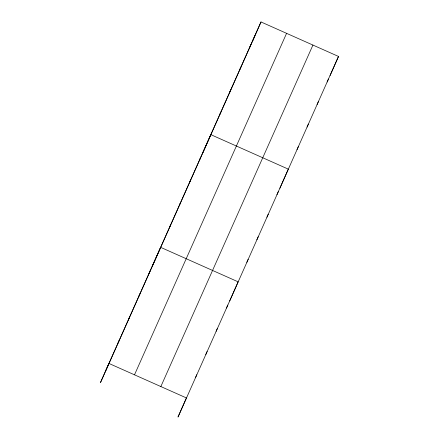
<?xml version="1.0" encoding="UTF-8"?>
<svg xmlns="http://www.w3.org/2000/svg" width="439" height="439" viewBox="0 0 439 439"><rect width="100%" height="100%" fill="white"/><g stroke="black" fill="none" stroke-linecap="round" stroke-linejoin="round"><path stroke-width="0.66" d="M117.932 343.232L119.265 340.22M128.276 320.015L129.604 316.996M138.614 296.791L139.948 293.773M148.958 273.568L150.286 270.556M152.201 266.446L160.63 247.333L238.136 281.833L229.707 300.945M169.333 227.814L170.667 224.795M179.375 205.271L180.703 202.258M189.412 182.734L190.74 179.716M199.449 160.197L200.777 157.178M202.384 153.754L210.813 134.641L288.324 169.141L279.89 188.254M219.522 115.122L220.85 112.104M229.559 92.58L230.892 89.567M239.595 70.042L240.929 67.024M249.632 47.505L250.965 44.487M252.573 41.063L261.002 21.95L338.507 56.45L330.079 75.563M195.437 377.732L196.771 374.719M205.781 354.514L207.109 351.496M216.12 331.291L217.453 328.273M226.464 308.068L227.792 305.056M246.844 262.308L248.172 259.295M256.881 239.771L258.209 236.753M266.917 217.234L268.245 214.216M276.954 194.696L278.282 191.678M297.027 149.617L298.361 146.604M307.064 127.08L308.397 124.061M317.101 104.542L318.434 101.524M327.143 82.005L328.471 78.987M105.25 371.767L261.002 21.95M254.916 35.751L100.493 382.55L108.921 363.437L186.427 397.937L177.998 417.05L338.507 56.45M134.499 374.824L286.579 33.337M160.85 386.556L312.93 45.063"/></g></svg>
